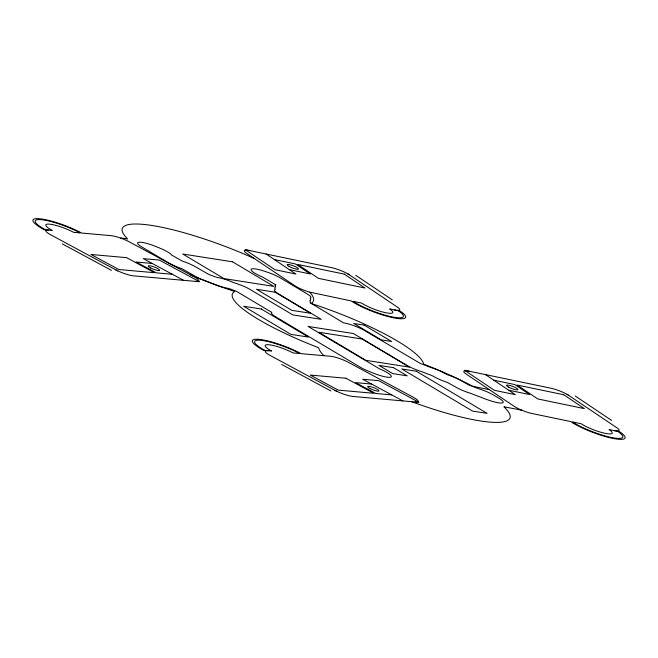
<?xml version="1.0" encoding="UTF-8"?>
<svg xmlns="http://www.w3.org/2000/svg" width="658" height="658" viewBox="0 0 658 658"><rect width="100%" height="100%" fill="white"/><g stroke="black" fill="none" stroke-linecap="round" stroke-linejoin="round"><path stroke-width="0.99" d="M152.228 263.455L136.173 262.024L156.291 272.856L172.347 274.287M371.614 384.05L355.567 382.619L375.685 393.459L391.732 394.89M274.386 259.581L295.36 263.94L310.272 273.967L289.298 269.599M493.78 380.184L514.753 384.543L529.665 394.57L508.692 390.202M489.363 389.651L472.839 386.336A102.204 19.674 20.8 0 0 424.566 364.54L423.604 363.964A102.204 19.674 20.8 0 0 315.569 304.909L311.012 303.42L312.04 302.812A102.204 19.674 20.8 0 0 309.762 292.193L309.762 292.193M121.697 238.476L120.751 238.097A27.455 5.289 20.8 0 1 127.644 239.002L125.982 237.193A102.204 19.674 20.8 0 1 152.031 225.488A102.204 19.674 20.8 0 1 249.974 256.595L254.457 258.619M411.628 401.684L411.768 401.742A102.204 19.674 20.8 0 0 503.896 406.784L521.638 410.148L520.593 409.704M190.376 274.781L192.942 275.891A102.204 19.674 20.8 0 0 230.234 290.005L234.791 291.494L233.763 292.111A102.204 19.674 20.8 0 0 317.781 347.408L318.743 347.975A102.204 19.674 20.8 0 0 322.519 354.218L323.975 355.69M183.524 280.308L143.288 258.635L159.335 260.066L199.571 281.739L133.59 275.858A13.728 2.64 20.8 0 1 115.504 269.722M402.91 400.911L362.673 379.238L378.728 380.669L418.965 402.342L352.976 396.461A13.728 2.64 20.8 0 1 334.897 390.326M117.741 270.923L50.674 234.799A13.728 2.64 20.8 0 1 48.643 230.103M337.126 391.526L270.068 355.402A13.728 2.64 20.8 0 1 268.036 350.706M62.321 243.879L111.498 270.372M281.706 364.483L330.884 390.975M575.191 395.96L611.644 420.462M567.031 394.265L616.752 427.675A13.728 2.64 20.8 0 1 613.717 430.505M355.797 275.357L392.258 299.859M347.638 273.662L397.358 307.072A13.728 2.64 20.8 0 1 394.331 309.902M485.489 374.616L515.321 394.66L494.347 390.293L464.515 370.248L550.746 388.187A13.728 2.64 20.8 0 1 568.693 395.376M266.103 254.013L295.927 274.057L274.954 269.69L245.13 249.645L331.352 267.584A13.728 2.64 20.8 0 1 349.299 274.773M617.681 431.327A29.594 5.7 20.8 0 1 611.15 437.43A29.594 5.7 20.8 0 1 572.468 421.926L581.096 423.719A18.309 3.52 20.8 0 0 605.023 433.309A18.309 3.52 20.8 0 0 609.061 429.534L619.548 431.714A32.036 6.169 20.8 0 1 612.475 438.318A32.036 6.169 20.8 0 1 570.609 421.539L532.158 413.537A13.728 2.64 20.8 0 1 514.211 406.348L466.152 374.048A13.728 2.64 20.8 0 1 469.179 371.219M265.001 350.434A29.594 5.7 20.8 0 1 260.617 340.293A29.594 5.7 20.8 0 1 299.596 353.519L292.999 352.927A18.309 3.52 20.8 0 0 268.892 344.751A18.309 3.52 20.8 0 0 271.598 351.018L263.578 350.303A32.036 6.169 20.8 0 1 258.833 339.331A32.036 6.169 20.8 0 1 301.027 353.642L330.456 356.266A13.728 2.64 20.8 0 1 348.534 362.402L413.364 397.325A13.728 2.64 20.8 0 1 415.395 402.022M398.287 310.724A29.594 5.7 20.8 0 1 391.757 316.827A29.594 5.7 20.8 0 1 353.075 301.323L361.703 303.116A18.309 3.52 20.8 0 0 385.629 312.706A18.309 3.52 20.8 0 0 389.668 308.931L400.154 311.111A32.036 6.169 20.8 0 1 393.081 317.715A32.036 6.169 20.8 0 1 351.216 300.936L309.153 292.012A13.728 2.64 20.8 0 1 294.817 285.745L246.758 253.445A13.728 2.64 20.8 0 1 249.785 250.616M45.608 229.831A29.594 5.7 20.8 0 1 41.224 219.69A29.594 5.7 20.8 0 1 80.21 232.916L73.606 232.323A18.309 3.52 20.8 0 0 49.498 224.148A18.309 3.52 20.8 0 0 52.212 230.415L44.185 229.7A32.036 6.169 20.8 0 1 39.439 218.727A32.036 6.169 20.8 0 1 81.633 233.039L111.062 235.663A13.728 2.64 20.8 0 1 129.149 241.799L193.97 276.722A13.728 2.64 20.8 0 1 196.002 281.418M275.768 284.873L275.455 285.004A16.17 3.109 20.8 0 0 275.612 286.674L275.554 287.118A16.17 3.109 20.8 0 0 275.307 288.952L275.25 289.397A16.17 3.109 20.8 0 0 278.622 293.962L321.269 319.352L292.81 314.902L250.163 289.504A16.17 3.109 20.8 0 0 235.161 283.121L233.039 282.34A16.17 3.109 20.8 0 0 217.823 277.544L215.084 276.821A16.17 3.109 20.8 0 0 209.17 274.633L195.887 267.033A16.17 3.109 20.8 0 0 182.34 261.111L171.713 255.098A16.17 3.109 20.8 0 0 159.705 248.082L155.625 246.429A16.17 3.109 20.8 0 0 139.455 242.202A16.17 3.109 20.8 0 0 141.733 246.915L168.267 262.715A16.17 3.109 20.8 0 0 181.822 268.637L195.097 276.228A16.17 3.109 20.8 0 0 199.925 278.737L212.221 283.392A16.17 3.109 20.8 0 0 227.438 288.196L230.177 288.92A16.17 3.109 20.8 0 0 236.09 291.107L271.836 312.386A16.17 3.109 20.8 0 0 275.603 316.778L360.51 367.337A16.17 3.109 20.8 0 0 369.582 371.647L374.279 373.489A16.17 3.109 20.8 0 0 391.132 376.911A16.17 3.109 20.8 0 0 379.617 368.899L308.043 326.426L353.321 333.516L406.586 365.231A16.17 3.109 20.8 0 0 421.589 371.606L423.711 372.395A16.17 3.109 20.8 0 0 431.056 375.192L433.721 376.458A16.17 3.109 20.8 0 0 447.275 382.388L455.246 386.822A16.17 3.109 20.8 0 0 470.256 393.196L472.37 393.986A16.17 3.109 20.8 0 0 479.715 396.782L481.533 397.49A16.17 3.109 20.8 0 0 487.43 399.735L489.889 400.574A16.17 3.109 20.8 0 0 502.342 402.935A16.17 3.109 20.8 0 0 499.093 398.337L493.788 395.178A16.17 3.109 20.8 0 0 478.785 388.796L476.663 388.014A16.17 3.109 20.8 0 0 469.319 385.218L461.348 380.785A16.17 3.109 20.8 0 0 447.794 374.863L445.121 373.588A16.17 3.109 20.8 0 0 430.118 367.205L427.996 366.424A16.17 3.109 20.8 0 0 420.659 363.627L364.919 330.76A16.17 3.109 20.8 0 0 343.492 322.831L310.017 302.672A16.17 3.109 20.8 0 0 309.86 301.002L309.918 300.558A16.17 3.109 20.8 0 0 310.157 298.724L310.214 298.28A16.17 3.109 20.8 0 0 306.85 293.715L280.316 277.923A16.17 3.109 20.8 0 0 266.967 272.067L263.891 271.047A16.17 3.109 20.8 0 0 251.085 269.533A16.17 3.109 20.8 0 0 262.665 277.108L275.768 284.873M126.566 257.648L90.903 254.465L118.843 269.517L154.507 272.7L126.566 257.648M345.96 378.251L310.296 375.068L338.237 390.12L373.9 393.303L345.96 378.251M232.562 261.818L182.71 254.013L223.983 278.589L273.835 286.394L232.562 261.818M275.192 292.21L256.497 289.281L291.872 310.346L310.568 313.274L275.192 292.21M261.308 309.013L243.649 306.258L290.82 334.338L308.479 337.102L261.308 309.013M364.129 325.11L353.741 323.481L381.253 339.865L391.642 341.494L364.129 325.11M362.278 339.051L318.661 332.224L365.832 360.313L409.449 367.139L362.278 339.051M393.484 367.658L378.942 365.387L392.703 373.579L407.244 375.85L393.484 367.658M416.333 371.235L401.791 368.957L472.551 411.094L487.085 413.364L416.333 371.235M344.299 274.123L297.687 264.426L318.406 278.35L365.017 288.039L344.299 274.123M563.692 394.726L517.081 385.029L537.8 398.945L584.411 408.643L563.692 394.726M508.544 387.11A6.103 1.176 20.8 0 0 517.83 389.733A6.103 1.176 20.8 0 0 510.197 385.572A6.103 1.176 20.8 0 0 508.544 387.11M370.026 388.565A6.103 1.176 20.8 0 0 378.992 390.901A6.103 1.176 20.8 0 0 370.865 386.707A6.103 1.176 20.8 0 0 370.026 388.565M289.15 266.506A6.103 1.176 20.8 0 0 298.436 269.13A6.103 1.176 20.8 0 0 290.803 264.968A6.103 1.176 20.8 0 0 289.15 266.506M150.633 267.962A6.103 1.176 20.8 0 0 159.606 270.298A6.103 1.176 20.8 0 0 151.472 266.103A6.103 1.176 20.8 0 0 150.633 267.962"/></g></svg>
